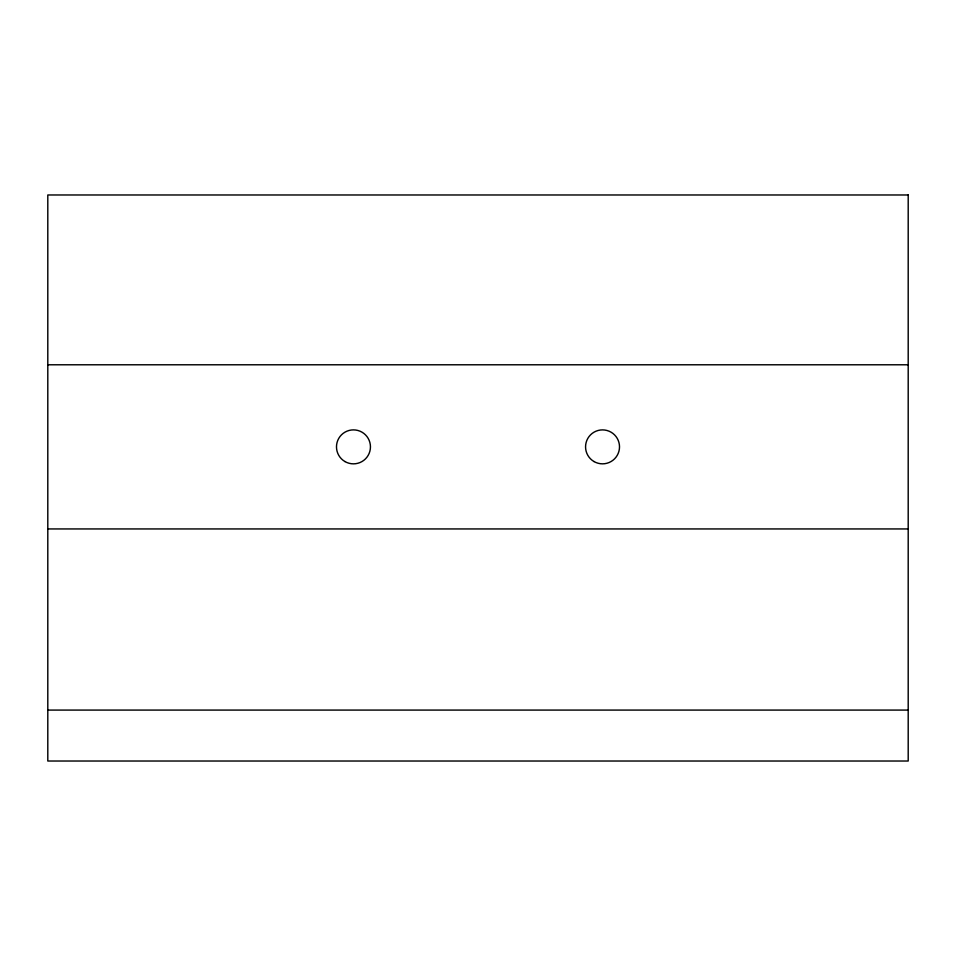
<?xml version="1.0" encoding="UTF-8"?>
<svg xmlns="http://www.w3.org/2000/svg" width="956" height="956" viewBox="0 0 956 956"><rect width="100%" height="100%" fill="white"/><g stroke="black" fill="none" stroke-linecap="round" stroke-linejoin="round"><path stroke-width="1.43" d="M47.8 364.786L908.2 364.786M47.8 528.943L908.2 528.943M47.8 710.081L908.2 710.081M908.2 194.976L47.8 194.976L47.8 761.024L908.2 761.024L908.2 194.976M344.973 461.569A16.981 16.981 0 0 0 370.45 446.87A16.981 16.981 0 0 0 344.973 432.16A16.981 16.981 0 0 0 344.973 461.569M594.046 461.569A16.981 16.981 0 0 0 619.512 446.87A16.981 16.981 0 0 0 594.046 432.16A16.981 16.981 0 0 0 594.046 461.569"/></g></svg>
